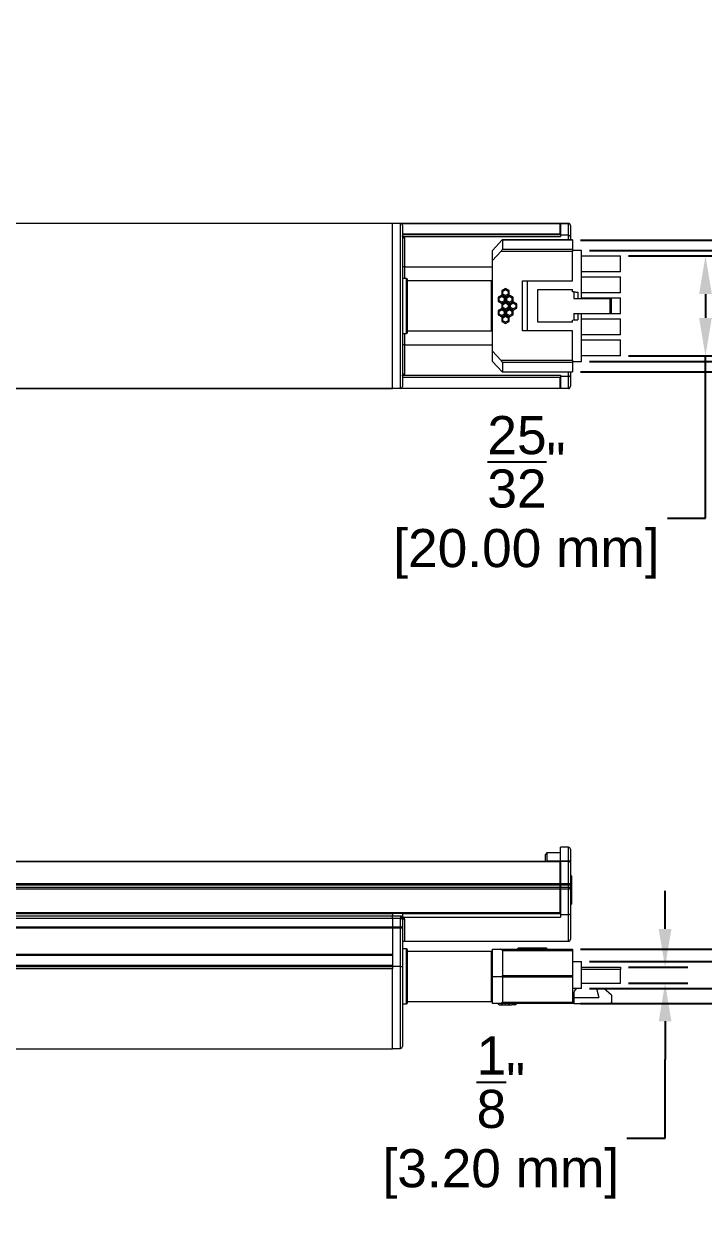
# Model space of a CAD drawing. Header units: inches. Extents: x 0.3 to 62.2, y -4.9 to 14.1.
# Drawn here: x 49.21 to 54.56, y 4.14 to 13.63 of the extents above; entities that cross this region are included whole.
import ezdxf

# ---------------------------------------------------------------- set-up
doc = ezdxf.new("R2010")
doc.units = ezdxf.units.IN
doc.header["$MEASUREMENT"] = 0
doc.layers.get('Defpoints').update_dxf_attribs({"color": 1})
doc.layers.add('Graze 2.0 Int', color=7, linetype='Continuous')
doc.styles.get("Standard").update_dxf_attribs({"font": 'Arial.ttf'})
doc.dimstyles.new('.1 DIM', dxfattribs={"dimscale": 0, "dimtxt": 0.3, "dimasz": 0.3, "dimexe": 0.18, "dimexo": 0.0625, "dimgap": 0.09, "dimtad": 0, "dimtih": 1, "dimtoh": 1, "dimdec": 5, "dimzin": 0, "dimdsep": 46, "dimlunit": 4, "dimtxsty": 'Standard', "dimcen": 0.09, "dimadec": 0, "dimazin": 0, "dimtfac": 1, "dimtdec": 5, "dimtofl": 0, "dimtmove": 0, "dimatfit": 3, "dimfxl": 1, "dimtolj": 1, "dimtzin": 0, "dimarcsym": 0})

# ---------------------------------------------------------------- blocks, each defined once
blk = doc.blocks.new('*D26')
at = {"layer": 'Defpoints', "color": 0, "lineweight": -2, "transparency": 16777216}
for p, q in [((55.1878, 6.6521), (55.1878, 6.9521)), ((53.5891, 6.3521), (55.3678, 6.3521)), ((53.5891, 5.9229), (55.3678, 5.9229)), ((55.1878, 5.6229), (55.1878, 5.3229)), ((55.4878, 5.3229), (55.1878, 5.3229))]:
    blk.add_line(p, q, dxfattribs=at)
at = {"layer": 'Defpoints', "color": 0, "transparency": 16777216}
for p in [(53.5266, 6.3521), (53.5266, 5.9229), (55.1878, 5.9229)]:
    blk.add_point(p, dxfattribs=at)
for points in [[(55.1378, 6.6521), (55.2378, 6.6521), (55.1878, 6.3521)], [(55.1378, 5.6229), (55.2378, 5.6229), (55.1878, 5.9229)]]:
    blk.add_solid(points, dxfattribs=at)
at = {"layer": 'Defpoints', "color": 0, "transparency": 16777216, "char_height": 0.3, "attachment_point": 5}
for s, insert in [('\\A1;{\\H1x;\\S7/16;}"', (56.5969, 5.7617)), ('\\A1;[10.90 mm]', (56.5969, 5.042))]:
    blk.add_mtext(s, dxfattribs=dict(at, insert=insert))
blk = doc.blocks.new('*D27')
at = {"layer": 'Defpoints', "color": 0, "lineweight": -2, "transparency": 16777216}
for p, q in [((55.0041, 7.7966), (54.7041, 7.7966)), ((54.7041, 7.7966), (54.7041, 6.8536)), ((54.7041, 6.5536), (54.7041, 6.8536)), ((53.66, 6.2536), (54.8841, 6.2536)), ((53.66, 6.041), (54.8841, 6.041)), ((54.7041, 5.741), (54.7041, 5.441))]:
    blk.add_line(p, q, dxfattribs=at)
at = {"layer": 'Defpoints', "color": 0, "transparency": 16777216}
for p in [(53.5975, 6.2536), (53.5975, 6.041), (54.7041, 6.041)]:
    blk.add_point(p, dxfattribs=at)
for points in [[(54.6541, 6.5536), (54.7541, 6.5536), (54.7041, 6.2536)], [(54.6541, 5.741), (54.7541, 5.741), (54.7041, 6.041)]]:
    blk.add_solid(points, dxfattribs=at)
at = {"layer": 'Defpoints', "color": 0, "transparency": 16777216, "char_height": 0.3, "attachment_point": 5}
for s, insert in [('\\A1;{\\H1x;\\S7/32;}"', (55.9966, 8.2353)), ('\\A1;[5.40 mm]', (55.9966, 7.5156))]:
    blk.add_mtext(s, dxfattribs=dict(at, insert=insert))
blk = doc.blocks.new('*D28')
at = {"layer": 'Defpoints', "color": 0, "lineweight": -2, "transparency": 16777216}
for p, q in [((54.2555, 6.5103), (54.2555, 6.8103)), ((53.9671, 6.2103), (54.4355, 6.2103)), ((53.9671, 6.0844), (54.4355, 6.0844)), ((54.2555, 5.7844), (54.2555, 5.4844)), ((54.2555, 4.8644), (54.2555, 5.4844)), ((53.9555, 4.8644), (54.2555, 4.8644))]:
    blk.add_line(p, q, dxfattribs=at)
at = {"layer": 'Defpoints', "color": 0, "transparency": 16777216}
for p in [(53.9046, 6.2103), (53.9046, 6.0844), (54.2555, 6.0844)]:
    blk.add_point(p, dxfattribs=at)
for points in [[(54.2055, 6.5103), (54.3055, 6.5103), (54.2555, 6.2103)], [(54.2055, 5.7844), (54.3055, 5.7844), (54.2555, 6.0844)]]:
    blk.add_solid(points, dxfattribs=at)
at = {"layer": 'Defpoints', "color": 0, "transparency": 16777216, "char_height": 0.3, "attachment_point": 5}
for s, insert in [('\\A1;{\\H1x;\\S1/8;}"', (52.963, 5.3052)), ('\\A1;[3.20 mm]', (52.963, 4.5834))]:
    blk.add_mtext(s, dxfattribs=dict(at, insert=insert))
blk = doc.blocks.new('*D31')
at = {"layer": 'Defpoints', "color": 0, "lineweight": -2, "transparency": 16777216}
for p, q in [((53.5891, 11.9284), (56.4041, 11.9284)), ((56.2241, 11.6284), (56.2241, 11.1916)), ((53.5891, 10.8916), (56.4041, 10.8916)), ((56.2241, 9.7413), (56.2241, 10.8916)), ((56.5241, 9.7413), (56.2241, 9.7413))]:
    blk.add_line(p, q, dxfattribs=at)
at = {"layer": 'Defpoints', "color": 0, "transparency": 16777216}
for p in [(53.5266, 11.9284), (53.5266, 10.8916), (56.2241, 10.8916)]:
    blk.add_point(p, dxfattribs=at)
for points in [[(56.1741, 11.6284), (56.2741, 11.6284), (56.2241, 11.9284)], [(56.1741, 11.1916), (56.2741, 11.1916), (56.2241, 10.8916)]]:
    blk.add_solid(points, dxfattribs=at)
at = {"layer": 'Defpoints', "color": 0, "transparency": 16777216, "char_height": 0.3, "attachment_point": 5}
for s, insert in [('\\A1;1{\\H1x;\\S1/32;}"', (57.6332, 10.1821)), ('\\A1;[26.33 mm]', (57.6332, 9.4603))]:
    blk.add_mtext(s, dxfattribs=dict(at, insert=insert))
blk = doc.blocks.new('*D32')
at = {"layer": 'Defpoints', "color": 0, "lineweight": -2, "transparency": 16777216}
for p, q in [((55.6043, 12.8273), (55.3043, 12.8273)), ((55.3043, 12.8273), (55.3043, 11.8471)), ((53.66, 11.8471), (55.4843, 11.8471)), ((55.3043, 11.5471), (55.3043, 11.273)), ((53.66, 10.973), (55.4843, 10.973))]:
    blk.add_line(p, q, dxfattribs=at)
at = {"layer": 'Defpoints', "color": 0, "transparency": 16777216}
for p in [(53.5975, 11.8471), (53.5975, 10.973), (55.3043, 10.973)]:
    blk.add_point(p, dxfattribs=at)
for points in [[(55.2543, 11.5471), (55.3543, 11.5471), (55.3043, 11.8471)], [(55.2543, 11.273), (55.3543, 11.273), (55.3043, 10.973)]]:
    blk.add_solid(points, dxfattribs=at)
at = {"layer": 'Defpoints', "color": 0, "transparency": 16777216, "char_height": 0.3, "attachment_point": 5}
for s, insert in [('\\A1;{\\H1x;\\S7/8;}"', (56.7134, 13.266)), ('\\A1;[22.20 mm]', (56.7134, 12.5463))]:
    blk.add_mtext(s, dxfattribs=dict(at, insert=insert))
blk = doc.blocks.new('*D33')
at = {"layer": 'Defpoints', "color": 0, "lineweight": -2, "transparency": 16777216}
for p, q in [((53.9671, 11.8037), (54.7534, 11.8037)), ((54.5734, 11.5037), (54.5734, 11.3163)), ((53.9671, 11.0163), (54.7534, 11.0163)), ((54.5734, 9.7413), (54.5734, 11.0163)), ((54.2734, 9.7413), (54.5734, 9.7413))]:
    blk.add_line(p, q, dxfattribs=at)
at = {"layer": 'Defpoints', "color": 0, "transparency": 16777216}
for p in [(53.9046, 11.8037), (53.9046, 11.0163), (54.5734, 11.0163)]:
    blk.add_point(p, dxfattribs=at)
for points in [[(54.5234, 11.5037), (54.6234, 11.5037), (54.5734, 11.8037)], [(54.5234, 11.3163), (54.6234, 11.3163), (54.5734, 11.0163)]]:
    blk.add_solid(points, dxfattribs=at)
at = {"layer": 'Defpoints', "color": 0, "transparency": 16777216, "char_height": 0.3, "attachment_point": 5}
for s, insert in [('\\A1;{\\H1x;\\S25/32;}"', (53.1643, 10.1841)), ('\\A1;[20.00 mm]', (53.1643, 9.4603))]:
    blk.add_mtext(s, dxfattribs=dict(at, insert=insert))

msp = doc.modelspace()

# ---------------------------------------------------------------- linework, layer by layer
at = {"layer": 'Graze 2.0 Int', "color": 8, "linetype": 'Continuous', "lineweight": 15}
for p, q in [((52.109316, 12.059346), (49.047234, 12.059346)), ((53.430217, 12.056584), (52.180666, 12.056584)), ((52.203806, 11.717135), (52.203806, 11.626581)), ((52.203806, 11.717135), (52.89672, 11.717135)), ((52.219555, 11.193499), (52.219555, 11.626581)), ((52.888846, 11.213197), (52.888846, 11.606898)), ((53.569948, 11.518316), (53.569948, 11.469103)), ((53.569948, 11.350993), (53.569948, 11.30178)), ((52.203806, 11.193499), (52.203806, 11.102945)), ((52.203806, 11.102961), (52.89672, 11.102961)), ((49.047234, 10.760733), (52.109316, 10.760733)), ((52.180666, 10.763495), (53.430217, 10.763495)), ((53.495179, 7.046564), (53.495179, 7.153275)), ((53.430217, 7.034351), (53.432185, 7.034351)), ((53.430217, 6.962326), (53.432185, 6.962326)), ((52.219555, 5.920959), (52.219555, 6.354042)), ((52.888846, 5.940655), (52.888846, 6.334356)), ((52.109316, 6.224117), (48.534418, 6.224117)), ((52.109316, 6.195942), (48.534418, 6.195942)), ((52.172309, 5.570556), (52.172309, 6.216243))]:
    msp.add_line(p, q, dxfattribs=at)
at = {"layer": 'Graze 2.0 Int', "color": 7, "linetype": 'Continuous', "lineweight": 15}
for p, q in [((52.109316, 12.059356), (49.047236, 12.059356)), ((49.047298, 12.059663), (53.430217, 12.059663)), ((52.109316, 12.059356), (52.109316, 12.059346)), ((52.109316, 10.760733), (52.109316, 12.059346)), ((52.172309, 12.058985), (52.109316, 12.058985)), ((52.172309, 10.761095), (52.172309, 12.058985)), ((53.430217, 12.056584), (53.430217, 12.059663)), ((53.430217, 11.973047), (53.430217, 12.056584)), ((53.432185, 12.059663), (53.495179, 12.059663)), ((53.432185, 12.056584), (53.432185, 12.059663)), ((53.495179, 12.056584), (53.432185, 12.056584)), ((53.432185, 12.056584), (53.432185, 11.970437)), ((53.495179, 12.059663), (53.495179, 12.056584)), ((53.495179, 11.965425), (53.495179, 12.056584)), ((52.188058, 12.043236), (52.188058, 10.776843)), ((53.430217, 11.973047), (52.188058, 11.973047)), ((52.188058, 11.970437), (53.432185, 11.970437)), ((53.430217, 11.993699), (53.432185, 11.993717)), ((53.430217, 11.974683), (53.432185, 11.97469)), ((53.430217, 11.970437), (53.430217, 11.973047)), ((53.432185, 11.970437), (53.432185, 11.965425)), ((53.432185, 11.965425), (53.432185, 11.954875)), ((53.495179, 11.965425), (53.432185, 11.965425)), ((53.510928, 12.042068), (53.510928, 12.043915)), ((53.510928, 12.042068), (53.510928, 11.951255)), ((52.190167, 11.955147), (52.189017, 11.956121)), ((52.198297, 11.954875), (52.198313, 11.954864)), ((52.198395, 11.954875), (53.432185, 11.954875)), ((52.203806, 11.946011), (52.203806, 11.937244)), ((52.89672, 11.845858), (52.974255, 11.928449)), ((53.526641, 11.928449), (52.974255, 11.928449)), ((52.97546, 11.927244), (52.97546, 11.855728)), ((53.526641, 11.927244), (52.97546, 11.927244)), ((53.510893, 11.951249), (53.510893, 11.928449)), ((53.526641, 11.928449), (53.526641, 11.927244)), ((53.526641, 11.927244), (53.526641, 11.855728)), ((52.89672, 11.767118), (52.89672, 11.845858)), ((52.962556, 11.837248), (52.89672, 11.767118)), ((53.526641, 11.837248), (52.962556, 11.837248)), ((52.97546, 11.855728), (53.526641, 11.855728)), ((53.526641, 11.855728), (53.526641, 11.837248)), ((53.597507, 11.847056), (53.526641, 11.847056)), ((53.526641, 11.606898), (53.526641, 11.837248)), ((53.597507, 11.469103), (53.597507, 11.847056)), ((53.597507, 11.803749), (53.904594, 11.803749)), ((53.904594, 11.677764), (53.904594, 11.803749)), ((52.203806, 11.717135), (52.188058, 11.717135)), ((52.89672, 11.052978), (52.89672, 11.767118)), ((53.904594, 11.677764), (53.597507, 11.677764)), ((52.219555, 11.626581), (52.188058, 11.626581)), ((52.888846, 11.606898), (52.227428, 11.606898)), ((53.13294, 11.606898), (53.526641, 11.606898)), ((53.13294, 11.213197), (53.13294, 11.606898)), ((53.17231, 11.213197), (53.17231, 11.606898)), ((53.597507, 11.638394), (53.904594, 11.638394)), ((53.904594, 11.51241), (53.904594, 11.638394)), ((52.969513, 11.495532), (52.940829, 11.478971)), ((52.949077, 11.474209), (52.969513, 11.486008)), ((52.969513, 11.486008), (52.969513, 11.495532)), ((52.998198, 11.478971), (52.969513, 11.495532)), ((52.969513, 11.486008), (52.98995, 11.474209)), ((52.999783, 11.547859), (52.971129, 11.531316)), ((52.979312, 11.526591), (52.971129, 11.531316)), ((52.971129, 11.531316), (52.971129, 11.498229)), ((52.979312, 11.502953), (52.971129, 11.498229)), ((52.971129, 11.498229), (52.999783, 11.481685)), ((52.979312, 11.526591), (52.999783, 11.538411)), ((52.979312, 11.502953), (52.979312, 11.526591)), ((52.999783, 11.491134), (52.979312, 11.502953)), ((52.999783, 11.538411), (52.999783, 11.547859)), ((53.028438, 11.531316), (52.999783, 11.547859)), ((52.999783, 11.538411), (53.020255, 11.526591)), ((53.020255, 11.502953), (52.999783, 11.491134)), ((52.999783, 11.481685), (53.028438, 11.498229)), ((52.999783, 11.481685), (52.999783, 11.491134)), ((53.030143, 11.495532), (53.001459, 11.478971)), ((53.009706, 11.474209), (53.030143, 11.486008)), ((53.020255, 11.526591), (53.028438, 11.531316)), ((53.020255, 11.526591), (53.020255, 11.502953)), ((53.020255, 11.502953), (53.028438, 11.498229)), ((53.028438, 11.498229), (53.028438, 11.531316)), ((53.030143, 11.486008), (53.030143, 11.495532)), ((53.058828, 11.478971), (53.030143, 11.495532)), ((53.030143, 11.486008), (53.05058, 11.474209)), ((53.254987, 11.282095), (53.254987, 11.538001)), ((53.254987, 11.538001), (53.526641, 11.538001)), ((53.526641, 11.521022), (53.526641, 11.538001)), ((53.538452, 11.520284), (53.526641, 11.521022)), ((53.538452, 11.520284), (53.538452, 11.469103)), ((53.904594, 11.51241), (53.597507, 11.51241)), ((52.949077, 11.474209), (52.940829, 11.478971)), ((52.940829, 11.478971), (52.940829, 11.445849)), ((52.949077, 11.450611), (52.940829, 11.445849)), ((52.940829, 11.445849), (52.969513, 11.429288)), ((52.969513, 11.390808), (52.940829, 11.374247)), ((52.949077, 11.450611), (52.949077, 11.474209)), ((52.969513, 11.438812), (52.949077, 11.450611)), ((52.98995, 11.450611), (52.969513, 11.438812)), ((52.969513, 11.429288), (52.998198, 11.445849)), ((52.969513, 11.429288), (52.969513, 11.438812)), ((52.969513, 11.381284), (52.969513, 11.390808)), ((52.998198, 11.374247), (52.969513, 11.390808)), ((52.999844, 11.442908), (52.971387, 11.426478)), ((52.979148, 11.421997), (52.971387, 11.426478)), ((52.971387, 11.426478), (52.971387, 11.393618)), ((52.979148, 11.398099), (52.971387, 11.393618)), ((52.971387, 11.393618), (52.999844, 11.377188)), ((52.979148, 11.421997), (52.999844, 11.433946)), ((52.979148, 11.398099), (52.979148, 11.421997)), ((52.999844, 11.38615), (52.979148, 11.398099)), ((52.98995, 11.474209), (52.998198, 11.478971)), ((52.98995, 11.474209), (52.98995, 11.450611)), ((52.98995, 11.450611), (52.998198, 11.445849)), ((52.998198, 11.445849), (52.998198, 11.478971)), ((52.999844, 11.433946), (52.999844, 11.442908)), ((53.028302, 11.426478), (52.999844, 11.442908)), ((52.999844, 11.433946), (53.02054, 11.421997)), ((53.02054, 11.398099), (52.999844, 11.38615)), ((52.999844, 11.377188), (53.028302, 11.393618)), ((53.009706, 11.474209), (53.001459, 11.478971)), ((53.001459, 11.478971), (53.001459, 11.445849)), ((53.009706, 11.450611), (53.001459, 11.445849)), ((53.001459, 11.445849), (53.030143, 11.429288)), ((53.030143, 11.390808), (53.001459, 11.374247)), ((53.009706, 11.450611), (53.009706, 11.474209)), ((53.030143, 11.438812), (53.009706, 11.450611)), ((53.02054, 11.421997), (53.028302, 11.426478)), ((53.02054, 11.421997), (53.02054, 11.398099)), ((53.02054, 11.398099), (53.028302, 11.393618)), ((53.028302, 11.393618), (53.028302, 11.426478)), ((53.05058, 11.450611), (53.030143, 11.438812)), ((53.030143, 11.429288), (53.058828, 11.445849)), ((53.030143, 11.429288), (53.030143, 11.438812)), ((53.030143, 11.381284), (53.030143, 11.390808)), ((53.058828, 11.374247), (53.030143, 11.390808)), ((53.060474, 11.442908), (53.032017, 11.426478)), ((53.039778, 11.421997), (53.032017, 11.426478)), ((53.032017, 11.426478), (53.032017, 11.393618)), ((53.039778, 11.398099), (53.032017, 11.393618)), ((53.032017, 11.393618), (53.060474, 11.377188)), ((53.039778, 11.421997), (53.060474, 11.433946)), ((53.039778, 11.398099), (53.039778, 11.421997)), ((53.060474, 11.38615), (53.039778, 11.398099)), ((53.05058, 11.474209), (53.058828, 11.478971)), ((53.05058, 11.474209), (53.05058, 11.450611)), ((53.05058, 11.450611), (53.058828, 11.445849)), ((53.058828, 11.445849), (53.058828, 11.478971)), ((53.060474, 11.433946), (53.060474, 11.442908)), ((53.088932, 11.426478), (53.060474, 11.442908)), ((53.060474, 11.433946), (53.08117, 11.421997)), ((53.08117, 11.398099), (53.060474, 11.38615)), ((53.060474, 11.377188), (53.088932, 11.393618)), ((53.08117, 11.421997), (53.088932, 11.426478)), ((53.08117, 11.421997), (53.08117, 11.398099)), ((53.08117, 11.398099), (53.088932, 11.393618)), ((53.088932, 11.393618), (53.088932, 11.426478)), ((53.538452, 11.469103), (53.821917, 11.469103)), ((53.597507, 11.47304), (53.904594, 11.47304)), ((53.821917, 11.469103), (53.821917, 11.350993)), ((53.821917, 11.469103), (53.833728, 11.469103)), ((53.833728, 11.350993), (53.833728, 11.469103)), ((53.904594, 11.347056), (53.904594, 11.47304)), ((52.949077, 11.369485), (52.940829, 11.374247)), ((52.940829, 11.374247), (52.940829, 11.341125)), ((52.949077, 11.345886), (52.940829, 11.341125)), ((52.940829, 11.341125), (52.969513, 11.324564)), ((52.949077, 11.369485), (52.969513, 11.381284)), ((52.949077, 11.345886), (52.949077, 11.369485)), ((52.969513, 11.334087), (52.949077, 11.345886)), ((52.969513, 11.381284), (52.98995, 11.369485)), ((52.98995, 11.345886), (52.969513, 11.334087)), ((52.969513, 11.324564), (52.998198, 11.341125)), ((52.969513, 11.324564), (52.969513, 11.334087)), ((52.999783, 11.338411), (52.971129, 11.321867)), ((52.979312, 11.317143), (52.971129, 11.321867)), ((52.971129, 11.321867), (52.971129, 11.28878)), ((52.979312, 11.293504), (52.971129, 11.28878)), ((52.979312, 11.317143), (52.999783, 11.328962)), ((52.979312, 11.293504), (52.979312, 11.317143)), ((52.999783, 11.281685), (52.979312, 11.293504)), ((52.98995, 11.369485), (52.998198, 11.374247)), ((52.98995, 11.369485), (52.98995, 11.345886)), ((52.98995, 11.345886), (52.998198, 11.341125)), ((52.998198, 11.341125), (52.998198, 11.374247)), ((52.999783, 11.328962), (52.999783, 11.338411)), ((53.028438, 11.321867), (52.999783, 11.338411)), ((52.999783, 11.328962), (53.020255, 11.317143)), ((53.020255, 11.293504), (52.999783, 11.281685)), ((52.999844, 11.377188), (52.999844, 11.38615)), ((53.009706, 11.369485), (53.001459, 11.374247)), ((53.001459, 11.374247), (53.001459, 11.341125)), ((53.009706, 11.345886), (53.001459, 11.341125)), ((53.001459, 11.341125), (53.030143, 11.324564)), ((53.009706, 11.369485), (53.030143, 11.381284)), ((53.009706, 11.345886), (53.009706, 11.369485)), ((53.030143, 11.334087), (53.009706, 11.345886)), ((53.020255, 11.317143), (53.028438, 11.321867)), ((53.020255, 11.317143), (53.020255, 11.293504)), ((53.020255, 11.293504), (53.028438, 11.28878)), ((53.028438, 11.28878), (53.028438, 11.321867)), ((53.030143, 11.381284), (53.05058, 11.369485)), ((53.05058, 11.345886), (53.030143, 11.334087)), ((53.030143, 11.324564), (53.058828, 11.341125)), ((53.030143, 11.324564), (53.030143, 11.334087)), ((53.05058, 11.369485), (53.058828, 11.374247)), ((53.05058, 11.369485), (53.05058, 11.345886)), ((53.05058, 11.345886), (53.058828, 11.341125)), ((53.058828, 11.341125), (53.058828, 11.374247)), ((53.060474, 11.377188), (53.060474, 11.38615)), ((53.526641, 11.299073), (53.538452, 11.299812)), ((53.526641, 11.282095), (53.526641, 11.299073)), ((53.538452, 11.350993), (53.821917, 11.350993)), ((53.538452, 11.350993), (53.538452, 11.299812)), ((53.597507, 10.97304), (53.597507, 11.350993)), ((53.904594, 11.347056), (53.597507, 11.347056)), ((53.597507, 11.307686), (53.904594, 11.307686)), ((53.821917, 11.350993), (53.833728, 11.350993)), ((53.904594, 11.181701), (53.904594, 11.307686)), ((52.227428, 11.213197), (52.888846, 11.213197)), ((52.971129, 11.28878), (52.999783, 11.272236)), ((52.999783, 11.272236), (53.028438, 11.28878)), ((52.999783, 11.272236), (52.999783, 11.281685)), ((53.526641, 11.213197), (53.13294, 11.213197)), ((53.526641, 11.282095), (53.254987, 11.282095)), ((53.526641, 10.982848), (53.526641, 11.213197)), ((52.188058, 11.193499), (52.219555, 11.193499)), ((53.904594, 11.181701), (53.597507, 11.181701)), ((53.597507, 11.142331), (53.904594, 11.142331)), ((53.904594, 11.016347), (53.904594, 11.142331)), ((52.203806, 11.102945), (52.188058, 11.102945)), ((52.89672, 11.052978), (52.962556, 10.982848)), ((52.89672, 10.974237), (52.89672, 11.052978)), ((53.904594, 11.016347), (53.597507, 11.016347)), ((52.974255, 10.891646), (52.89672, 10.974237)), ((52.962556, 10.982848), (53.526641, 10.982848)), ((53.526641, 10.964368), (52.97546, 10.964368)), ((52.97546, 10.964368), (52.97546, 10.892852)), ((53.526641, 10.982848), (53.526641, 10.964368)), ((53.526641, 10.97304), (53.597507, 10.97304)), ((53.526641, 10.964368), (53.526641, 10.892852)), ((52.188058, 10.849642), (53.432185, 10.849642)), ((53.430217, 10.847033), (52.188058, 10.847033)), ((52.198313, 10.865216), (52.198297, 10.865204)), ((52.198395, 10.865204), (53.432185, 10.865204)), ((52.974255, 10.891646), (53.526641, 10.891646)), ((52.97546, 10.892852), (53.526641, 10.892852)), ((53.430217, 10.847033), (53.430217, 10.849642)), ((53.430217, 10.763495), (53.430217, 10.847033)), ((53.430217, 10.845397), (53.432185, 10.84539)), ((53.430217, 10.82638), (53.432185, 10.826363)), ((53.432185, 10.865204), (53.432185, 10.854655)), ((53.495179, 10.854655), (53.432185, 10.854655)), ((53.432185, 10.854655), (53.432185, 10.849642)), ((53.432185, 10.849642), (53.432185, 10.763495)), ((53.495179, 10.763495), (53.495179, 10.854655)), ((53.510893, 10.891646), (53.510893, 10.868847)), ((53.510928, 10.868824), (53.510928, 10.778012)), ((53.526641, 10.892852), (53.526641, 10.891646)), ((49.047236, 10.760724), (52.109316, 10.760724)), ((53.430217, 10.760416), (49.047298, 10.760416)), ((52.172309, 10.761095), (52.109316, 10.761095)), ((52.109316, 10.760733), (52.109316, 10.760724)), ((53.430217, 10.760416), (53.430217, 10.763495)), ((53.432185, 10.763495), (53.495179, 10.763495)), ((53.432185, 10.760416), (53.432185, 10.763495)), ((53.495179, 10.760416), (53.432185, 10.760416)), ((53.495179, 10.763495), (53.495179, 10.760416)), ((53.510928, 10.776165), (53.510928, 10.778012)), ((53.495179, 7.153275), (53.432185, 7.153275)), ((53.432185, 7.046564), (53.432185, 7.153275)), ((53.510928, 7.137527), (53.510928, 7.03197)), ((53.430217, 7.041502), (5.566741, 7.041502)), ((53.430217, 7.038469), (5.566741, 7.038469)), ((53.325883, 7.107999), (53.314072, 7.096187)), ((53.314072, 7.041502), (53.314072, 7.096187)), ((53.325883, 7.045641), (53.321553, 7.041502)), ((53.432185, 7.107999), (53.325883, 7.107999)), ((53.325883, 7.107999), (53.325883, 7.045641)), ((53.325883, 7.045641), (53.325883, 7.041502)), ((53.325883, 7.045641), (53.432185, 7.045641)), ((53.430217, 7.038469), (53.430217, 7.041502)), ((53.430217, 6.868111), (53.430217, 7.038469)), ((53.432185, 7.046564), (53.495179, 7.046564)), ((53.432185, 7.041743), (53.432185, 7.046564)), ((53.495179, 7.041743), (53.432185, 7.041743)), ((53.432185, 7.041743), (53.432185, 6.868111)), ((53.495179, 7.041743), (53.495179, 7.046564)), ((53.495179, 6.868111), (53.495179, 7.041743)), ((53.510928, 7.03197), (53.510928, 6.863128)), ((53.430217, 6.950514), (53.432185, 6.950514)), ((53.518802, 6.929212), (53.510928, 6.929212)), ((53.518802, 6.929212), (53.518802, 6.860895)), ((5.566741, 6.868111), (53.430217, 6.868111)), ((53.430217, 6.855653), (5.566741, 6.855653)), ((5.566741, 6.838355), (53.430217, 6.838355)), ((53.430217, 6.855653), (53.430217, 6.868111)), ((53.430217, 6.838355), (53.430217, 6.855653)), ((53.430217, 6.855022), (53.432185, 6.855039)), ((53.430217, 6.823091), (53.430217, 6.838355)), ((53.430217, 6.836005), (53.432185, 6.836012)), ((53.432185, 6.868111), (53.495179, 6.868111)), ((53.432185, 6.855653), (53.432185, 6.868111)), ((53.495179, 6.855653), (53.432185, 6.855653)), ((53.432185, 6.855653), (53.432185, 6.838355)), ((53.432185, 6.838355), (53.495179, 6.838355)), ((53.432185, 6.823091), (53.432185, 6.838355)), ((53.495179, 6.868111), (53.495179, 6.855653)), ((53.510928, 6.855653), (53.495179, 6.855653)), ((53.495179, 6.838355), (53.495179, 6.855653)), ((53.495179, 6.838355), (53.510928, 6.838355)), ((53.495179, 6.838355), (53.495179, 6.823091)), ((53.510928, 6.855653), (53.510928, 6.863128)), ((53.518802, 6.860895), (53.510928, 6.860895)), ((53.510928, 6.855653), (53.510928, 6.838355)), ((53.518802, 6.845789), (53.510928, 6.845789)), ((53.510928, 6.829197), (53.510928, 6.838355)), ((53.518802, 6.833757), (53.510928, 6.833757)), ((53.518802, 6.860895), (53.518802, 6.845789)), ((53.518802, 6.845789), (53.518802, 6.833757)), ((53.518802, 6.833757), (53.518802, 6.799847)), ((53.430217, 6.823091), (5.566741, 6.823091)), ((53.430217, 6.637394), (53.430217, 6.823091)), ((53.430217, 6.809111), (53.432185, 6.809104)), ((53.430217, 6.790094), (53.432185, 6.790077)), ((53.432185, 6.75171), (53.430217, 6.75171)), ((53.495179, 6.823091), (53.432185, 6.823091)), ((53.432185, 6.823091), (53.432185, 6.631966)), ((53.495179, 6.621595), (53.495179, 6.823091)), ((53.510928, 6.829197), (53.510928, 6.628467)), ((53.518802, 6.799847), (53.510928, 6.799847)), ((53.518802, 6.799847), (53.518802, 6.708698)), ((53.432185, 6.708402), (53.430217, 6.708402)), ((53.432185, 6.661151), (53.430217, 6.661151)), ((53.518802, 6.708698), (53.510928, 6.708698)), ((53.510928, 6.706006), (53.518802, 6.706006)), ((53.518802, 6.705926), (53.510928, 6.705926)), ((53.510928, 6.705905), (53.518802, 6.705905)), ((53.518802, 6.708698), (53.518802, 6.706006)), ((53.518802, 6.706006), (53.518802, 6.705926)), ((53.518802, 6.705926), (53.518802, 6.705905)), ((53.430217, 6.637394), (5.566741, 6.637394)), ((6.887643, 6.631966), (52.109316, 6.631966)), ((6.887643, 6.613516), (52.109316, 6.613516)), ((52.109316, 6.593604), (6.887643, 6.593604)), ((52.109316, 6.631966), (52.109316, 6.637394)), ((52.188058, 6.631966), (52.109316, 6.631966)), ((52.109316, 6.631966), (52.109316, 6.613516)), ((52.109316, 6.613516), (52.172309, 6.613516)), ((52.109316, 6.593604), (52.109316, 6.613516)), ((52.172309, 6.593604), (52.109316, 6.593604)), ((52.109316, 6.593604), (52.109316, 6.526882)), ((52.109316, 6.593604), (52.109316, 6.526882)), ((52.172309, 6.613516), (52.172309, 6.593604)), ((52.172309, 6.526882), (52.172309, 6.593604)), ((52.188058, 6.631966), (53.432185, 6.631966)), ((52.188058, 6.578765), (52.188058, 6.515486)), ((52.198297, 6.60179), (52.198313, 6.60177)), ((52.198395, 6.60179), (53.432185, 6.60179)), ((52.203806, 6.587278), (52.203806, 6.574201)), ((53.432185, 6.631966), (53.432185, 6.621595)), ((53.495179, 6.621595), (53.432185, 6.621595)), ((53.432185, 6.621595), (53.432185, 6.60179)), ((6.887643, 6.526882), (52.109316, 6.526882)), ((52.109316, 6.517449), (6.887643, 6.517449)), ((52.109316, 6.526882), (52.172309, 6.526882)), ((52.109316, 6.517449), (52.109316, 6.526882)), ((52.172309, 6.517449), (52.109316, 6.517449)), ((52.109316, 6.517449), (52.109316, 6.216243)), ((52.109316, 6.517449), (52.109316, 6.310733)), ((52.172309, 6.526882), (52.172309, 6.517449)), ((52.172309, 6.216243), (52.172309, 6.517449)), ((52.188058, 6.515486), (52.188058, 6.216322)), ((52.203806, 6.413098), (53.495179, 6.413098)), ((53.100264, 6.360256), (53.092081, 6.352073)), ((53.120735, 6.360256), (53.100264, 6.360256)), ((53.120735, 6.352073), (53.120735, 6.360256)), ((53.141206, 6.360256), (53.120735, 6.360256)), ((53.130658, 6.36032), (53.130593, 6.360256)), ((53.151095, 6.36032), (53.130658, 6.36032)), ((53.141206, 6.360256), (53.149389, 6.352073)), ((53.151095, 6.352073), (53.151095, 6.36032)), ((53.171532, 6.36032), (53.151095, 6.36032)), ((53.160893, 6.360256), (53.152711, 6.352073)), ((53.181365, 6.360256), (53.160893, 6.360256)), ((53.171532, 6.36032), (53.171596, 6.360256)), ((53.181365, 6.352073), (53.181365, 6.360256)), ((53.201836, 6.360256), (53.181365, 6.360256)), ((53.191288, 6.36032), (53.191223, 6.360256)), ((53.211725, 6.36032), (53.191288, 6.36032)), ((53.201836, 6.360256), (53.210019, 6.352073)), ((53.211725, 6.352073), (53.211725, 6.36032)), ((53.232162, 6.36032), (53.211725, 6.36032)), ((53.221523, 6.360256), (53.213341, 6.352073)), ((53.241995, 6.360256), (53.221523, 6.360256)), ((53.232162, 6.36032), (53.232226, 6.360256)), ((53.241995, 6.352073), (53.241995, 6.360256)), ((53.262466, 6.360256), (53.241995, 6.360256)), ((53.251918, 6.36032), (53.251853, 6.360256)), ((53.272355, 6.36032), (53.251918, 6.36032)), ((53.262466, 6.360256), (53.270649, 6.352073)), ((53.272355, 6.352073), (53.272355, 6.36032)), ((53.292792, 6.36032), (53.272355, 6.36032)), ((53.292792, 6.36032), (53.301039, 6.352073)), ((53.302686, 6.359835), (53.293277, 6.359835)), ((53.302686, 6.352073), (53.302686, 6.359835)), ((53.323382, 6.359835), (53.302686, 6.359835)), ((53.323382, 6.359835), (53.331144, 6.352073)), ((52.109316, 6.310733), (6.887643, 6.310733)), ((52.109316, 6.302859), (6.887643, 6.302859)), ((52.219555, 6.354042), (52.188058, 6.354042)), ((52.888846, 6.334356), (52.227429, 6.334356)), ((52.89672, 6.137506), (52.89672, 6.352073)), ((52.89672, 6.352073), (52.962557, 6.352073)), ((52.962557, 6.352073), (53.526642, 6.352073)), ((52.97546, 6.339169), (52.97546, 6.144287)), ((53.526642, 6.339169), (52.97546, 6.339169)), ((53.526642, 6.352073), (53.526642, 6.339169)), ((53.526642, 6.339169), (53.526642, 6.144287)), ((48.534418, 6.216243), (52.109316, 6.216243)), ((52.109316, 6.216243), (52.109316, 6.195942)), ((52.172309, 6.216243), (52.109316, 6.216243)), ((52.109316, 6.201437), (52.109316, 6.195942)), ((52.109316, 5.566619), (52.109316, 6.195942)), ((52.188058, 6.216322), (52.188058, 5.586305)), ((53.526642, 6.253647), (53.597508, 6.253647)), ((53.597508, 6.041049), (53.597508, 6.253647)), ((53.597508, 6.21034), (53.904594, 6.21034)), ((53.904594, 6.190655), (53.597508, 6.190655)), ((53.904594, 6.21034), (53.904594, 6.190655)), ((53.904594, 6.084356), (53.904594, 6.190655)), ((52.89672, 6.137506), (52.974255, 6.137506)), ((52.89672, 5.922939), (52.89672, 6.137506)), ((52.97546, 6.144287), (53.526642, 6.144287)), ((53.526642, 6.130724), (52.97546, 6.130724)), ((52.97546, 6.130724), (52.97546, 5.935842)), ((53.526642, 6.144287), (53.526642, 6.130724)), ((53.526642, 6.130724), (53.526642, 5.935842)), ((53.597508, 6.084356), (53.904594, 6.084356)), ((53.597508, 6.041049), (53.526642, 6.041049)), ((53.538453, 6.009553), (53.538453, 5.922939)), ((53.715618, 6.041049), (53.735303, 5.970183)), ((53.715618, 6.041049), (53.774673, 6.041049)), ((53.833728, 5.989868), (53.774673, 6.041049)), ((53.833728, 5.989868), (53.833728, 5.930813)), ((52.188058, 5.920959), (52.219555, 5.920959)), ((52.227429, 5.940655), (52.888846, 5.940655)), ((52.962557, 5.922939), (52.89672, 5.922939)), ((52.949077, 5.914691), (52.94083, 5.922939)), ((52.949077, 5.914691), (52.969514, 5.914691)), ((53.526642, 5.922939), (52.962557, 5.922939)), ((52.969514, 5.914691), (52.969514, 5.922939)), ((52.969514, 5.914691), (52.989951, 5.914691)), ((52.979313, 5.914756), (52.97113, 5.922939)), ((52.97546, 5.935842), (53.526642, 5.935842)), ((52.979313, 5.914756), (52.999784, 5.914756)), ((52.989951, 5.914691), (52.990016, 5.914756)), ((52.999784, 5.914756), (52.999784, 5.922939)), ((52.999784, 5.914756), (53.020255, 5.914756)), ((53.009707, 5.914691), (53.009642, 5.914756)), ((53.009707, 5.914691), (53.030144, 5.914691)), ((53.020255, 5.914756), (53.028438, 5.922939)), ((53.030144, 5.914691), (53.030144, 5.922939)), ((53.030144, 5.914691), (53.050581, 5.914691)), ((53.050581, 5.914691), (53.058828, 5.922939)), ((53.051066, 5.915177), (53.060475, 5.915177)), ((53.060475, 5.915177), (53.060475, 5.922939)), ((53.060475, 5.915177), (53.081171, 5.915177)), ((53.081171, 5.915177), (53.088933, 5.922939)), ((53.526642, 5.935842), (53.526642, 5.922939)), ((53.538453, 5.922939), (53.526642, 5.922939)), ((53.538453, 5.970183), (53.735303, 5.970183)), ((53.538453, 5.922939), (53.821917, 5.922939)), ((53.821917, 5.922939), (53.833728, 5.930813)), ((48.534418, 5.566619), (52.109316, 5.566619)), ((52.109316, 5.570556), (52.172309, 5.570556))]:
    msp.add_line(p, q, dxfattribs=at)
at = {"layer": 'Graze 2.0 Int', "color": 7, "linetype": 'Continuous', "lineweight": 15, "flags": 128}
for points in [[(53.538452, 11.520284), (53.539057, 11.520246), (53.540849, 11.520134), (53.54376, 11.519952), (53.547677, 11.519708), (53.55245, 11.519409), (53.557895, 11.519069), (53.563803, 11.5187), (53.569948, 11.518316)], [(53.538452, 11.299812), (53.53893, 11.299842), (53.540351, 11.29993), (53.542672, 11.300075), (53.545821, 11.300272), (53.549703, 11.300515), (53.5542, 11.300796), (53.559176, 11.301107), (53.564479, 11.301438), (53.569948, 11.30178)], [(53.495179, 7.041743), (53.498251, 7.041555), (53.501206, 7.040999), (53.503928, 7.040096), (53.506315, 7.03888), (53.508273, 7.037399), (53.509729, 7.03571), (53.510625, 7.033876), (53.510928, 7.03197)], [(53.495179, 6.868111), (53.498251, 6.868015), (53.501206, 6.867732), (53.503928, 6.867271), (53.506315, 6.866651), (53.508273, 6.865896), (53.509729, 6.865035), (53.510625, 6.8641), (53.510928, 6.863128)], [(53.510928, 6.829197), (53.510625, 6.828006), (53.509729, 6.82686), (53.508273, 6.825805), (53.506315, 6.82488), (53.503928, 6.82412), (53.501206, 6.823556), (53.498251, 6.823209), (53.495179, 6.823091)], [(52.203806, 6.587278), (52.200734, 6.587114), (52.19778, 6.58663), (52.195057, 6.585843), (52.19267, 6.584785), (52.190712, 6.583495), (52.189257, 6.582023), (52.18836, 6.580426), (52.188058, 6.578765)], [(53.510928, 6.628467), (53.510625, 6.627127), (53.509729, 6.625837), (53.508273, 6.624649), (53.506315, 6.623608), (53.503928, 6.622753), (53.501206, 6.622118), (53.498251, 6.621727), (53.495179, 6.621595)]]:
    msp.add_lwpolyline(points, dxfattribs=at)
at = {"layer": 'Graze 2.0 Int', "color": 7, "linetype": 'Continuous', "lineweight": 15}
for centre, radius, start, end in [((52.172309, 12.043236), 0.015749, 0.0012248, 89.9986084), ((53.495179, 12.043915), 0.015748, 0, 90), ((53.495771, 12.041426), 0.01517, 2.4251809, 92.2355652), ((52.202656, 11.960628), 0.014662, 185.3505336, 274.4995717), ((53.495929, 11.950422), 0.015022, 3.1805898, 92.8613788), ((52.219555, 11.618707), 0.007874, 0, 90), ((52.888846, 11.614772), 0.007874, 270, 0), ((52.219555, 11.201373), 0.007874, 270, 0), ((52.888846, 11.205323), 0.007874, 0, 90), ((52.202656, 10.859451), 0.014662, 85.5004283, 174.6494664), ((53.495929, 10.869658), 0.015022, 267.1386212, 356.8194102), ((52.172309, 10.776843), 0.015749, 270, 0), ((53.495771, 10.778654), 0.01517, 267.7647127, 357.5746855), ((53.495179, 10.776165), 0.015748, 270, 0), ((53.495179, 7.137527), 0.015748, 0, 90), ((53.495735, 7.03137), 0.015205, 2.2601167, 92.0947275), ((52.229407, 6.581275), 0.050278, 145.3272315, 168.2451598), ((52.203806, 6.39735), 0.015748, 90, 180), ((53.495179, 6.428847), 0.015748, 270, 0), ((52.219555, 6.346167), 0.007874, 0, 90), ((52.888846, 6.34223), 0.007874, 270, 0), ((52.176247, 6.998299), 0.782067, 269.7115143, 270.8653116), ((53.569949, 6.009553), 0.031496, 90, 180), ((52.219555, 5.928834), 0.007874, 270, 0), ((52.888846, 5.932781), 0.007874, 0, 90), ((52.172309, 5.586305), 0.015748, 270, 0)]:
    msp.add_arc(centre, radius, start, end, dxfattribs=at)
for centre, major_axis, ratio, start_param, end_param in [((52.955775, 11.908764), (0.019381, 0.019381), 0.17769272, 6.10732814, 6.45904248), ((52.955775, 11.837248), (0.019381, 0.019381), 0.17769272, 4.88824615, 6.10732814), ((52.955775, 10.982848), (0.019381, -0.019381), 0.17769272, 0.17585717, 1.39493916), ((52.955775, 10.911331), (0.019381, -0.019381), 0.17769272, 6.10732814, 6.45904248), ((52.172309, 6.515486), (0.015748, 0), 0.72362203, 0, 1.57079633), ((52.172309, 6.515486), (0.015748, 0), 0.1246454, 0, 1.57079633), ((52.955775, 6.332388), (0.01614, 0.01614), 0.69823586, 5.67364431, 6.8927263), ((52.955775, 6.137506), (0.01614, 0.01614), 0.69823586, 5.32192998, 5.67364431), ((52.955775, 6.137506), (0.01614, -0.01614), 0.69823586, 0.609541, 0.96125533), ((52.955775, 5.942624), (0.01614, -0.01614), 0.69823586, 5.67364431, 6.8927263)]:
    msp.add_ellipse(centre, major_axis=major_axis, ratio=ratio, start_param=start_param, end_param=end_param, dxfattribs=at)
for points, knots in [([(52.189157, 11.95577), (52.189011, 11.955923), (52.188673, 11.956278), (52.187968, 11.958526), (52.18808, 11.959766), (52.188106, 11.960051)], [0, 0, 0, 0, 0.3674472, 0.854463, 1, 1, 1, 1]), ([(52.188058, 11.959343), (52.190988, 11.958394), (52.194855, 11.957141), (52.197626, 11.955317), (52.198297, 11.954875)], [0, 0, 0, 0, 0.75779334, 1, 1, 1, 1]), ([(52.198313, 11.954864), (52.198327, 11.954868), (52.198353, 11.954874), (52.198382, 11.954875), (52.198395, 11.954875)], [0, 0, 0, 0, 0.5651791, 1, 1, 1, 1]), ([(52.198395, 11.954875), (52.199766, 11.953738), (52.202932, 11.951112), (52.20349, 11.947857), (52.203806, 11.946011)], [0, 0, 0, 0, 0.43322586, 1, 1, 1, 1]), ([(52.203806, 11.937244), (52.203806, 11.933189), (52.203806, 11.914198), (52.203806, 11.874498), (52.203806, 11.816028), (52.203806, 11.76237), (52.203806, 11.727874), (52.203806, 11.717135)], [0, 0, 0, 0, 0.0743278, 0.34813628, 0.62875376, 0.88442743, 1, 1, 1, 1]), ([(52.227429, 11.41004), (52.227429, 11.436289), (52.227429, 11.476669), (52.227429, 11.52525), (52.227429, 11.55868), (52.227429, 11.585611), (52.227429, 11.611631), (52.227429, 11.615919), (52.227429, 11.618707)], [0, 0, 0, 0, 0.23945685, 0.36836066, 0.49999999, 0.63163935, 0.76054319, 1, 1, 1, 1]), ([(52.227429, 11.201373), (52.227429, 11.20416), (52.227429, 11.208448), (52.227429, 11.234468), (52.227429, 11.261399), (52.227429, 11.294829), (52.227429, 11.34341), (52.227429, 11.38379), (52.227429, 11.41004)], [0, 0, 0, 0, 0.23945682, 0.36836065, 0.5, 0.63163934, 0.76054315, 1, 1, 1, 1]), ([(52.203806, 11.102945), (52.203806, 11.092206), (52.203806, 11.057711), (52.203806, 11.004622), (52.203806, 10.946103), (52.203806, 10.902594), (52.203806, 10.88094), (52.203806, 10.874068)], [0, 0, 0, 0, 0.1094167, 0.35147223, 0.61044647, 0.87637039, 1, 1, 1, 1]), ([(52.198297, 10.865204), (52.197626, 10.864763), (52.194855, 10.862939), (52.190988, 10.861686), (52.188058, 10.860737)], [0, 0, 0, 0, 0.24220666, 1, 1, 1, 1]), ([(52.188147, 10.860863), (52.188133, 10.86133), (52.188087, 10.862908), (52.189414, 10.864553), (52.189121, 10.864313), (52.189083, 10.864282)], [0, 0, 0, 0, 0.26759028, 0.90479864, 1, 1, 1, 1]), ([(52.198395, 10.865204), (52.198378, 10.865205), (52.198349, 10.865206), (52.198323, 10.865213), (52.198313, 10.865216)], [0, 0, 0, 0, 0.56925334, 1, 1, 1, 1]), ([(52.203806, 10.874068), (52.20349, 10.872223), (52.202932, 10.868967), (52.199766, 10.866342), (52.198395, 10.865204)], [0, 0, 0, 0, 0.56677414, 1, 1, 1, 1]), ([(52.109316, 6.631966), (52.109316, 6.628492), (52.109316, 6.62229), (52.109316, 6.616197), (52.109316, 6.613516)], [0, 0, 0, 0, 0.56004556, 1, 1, 1, 1]), ([(52.172309, 6.613516), (52.175837, 6.613254), (52.18136, 6.612845), (52.18628, 6.610665), (52.188058, 6.609878)], [0, 0, 0, 0, 0.63861261, 1, 1, 1, 1]), ([(52.180184, 6.591518), (52.179297, 6.591969), (52.176858, 6.593208), (52.174078, 6.59345), (52.172309, 6.593604)], [0, 0, 0, 0, 0.36376914, 1, 1, 1, 1]), ([(52.180184, 6.591518), (52.181653, 6.59051), (52.18361, 6.589167), (52.184985, 6.587342), (52.185328, 6.586887)], [0, 0, 0, 0, 0.7509464, 1, 1, 1, 1]), ([(52.198313, 6.60177), (52.196845, 6.600822), (52.193911, 6.598924), (52.190011, 6.595283), (52.187048, 6.591558), (52.185826, 6.589031), (52.185425, 6.587556), (52.185364, 6.587136), (52.185328, 6.586887)], [0, 0, 0, 0, 0.22517274, 0.45034469, 0.67551851, 0.90069235, 0.94141558, 1, 1, 1, 1]), ([(52.185328, 6.586887), (52.186023, 6.585776), (52.187621, 6.583222), (52.1879, 6.580374), (52.188058, 6.578765)], [0, 0, 0, 0, 0.4354159, 1, 1, 1, 1]), ([(52.188058, 6.631966), (52.188058, 6.6278), (52.188058, 6.620361), (52.188058, 6.613081), (52.188058, 6.609878)], [0, 0, 0, 0, 0.56001948, 1, 1, 1, 1]), ([(52.188058, 6.609878), (52.190988, 6.608123), (52.194855, 6.605809), (52.197626, 6.602573), (52.198297, 6.60179)], [0, 0, 0, 0, 0.75779334, 1, 1, 1, 1]), ([(52.198313, 6.60177), (52.198327, 6.601777), (52.198353, 6.601788), (52.198382, 6.601789), (52.198395, 6.60179)], [0, 0, 0, 0, 0.5651791, 1, 1, 1, 1]), ([(52.198395, 6.60179), (52.199766, 6.599843), (52.202932, 6.595349), (52.20349, 6.590198), (52.203806, 6.587278)], [0, 0, 0, 0, 0.43322586, 1, 1, 1, 1]), ([(52.203806, 6.574201), (52.203806, 6.568582), (52.203806, 6.542263), (52.203806, 6.498551), (52.203806, 6.451173), (52.203806, 6.419121), (52.203806, 6.414528), (52.203806, 6.413098)], [0, 0, 0, 0, 0.0743278, 0.34813628, 0.62875376, 0.88442743, 1, 1, 1, 1]), ([(53.495179, 6.413098), (53.495179, 6.413407), (53.495179, 6.414645), (53.495179, 6.431169), (53.495179, 6.467085), (53.495179, 6.51773), (53.495179, 6.569519), (53.495179, 6.605609), (53.495179, 6.621595)], [0, 0, 0, 0, 0.04315552, 0.17300365, 0.39739466, 0.63071879, 0.83642916, 1, 1, 1, 1]), ([(53.510928, 6.628467), (53.510928, 6.594884), (53.510928, 6.540391), (53.510928, 6.479886), (53.510928, 6.446008), (53.510928, 6.430249), (53.510928, 6.42911), (53.510928, 6.428847)], [0, 0, 0, 0, 0.37418339, 0.60715896, 0.8390189, 0.96276517, 1, 1, 1, 1]), ([(52.227429, 5.928834), (52.227429, 5.931621), (52.227429, 5.935909), (52.227429, 5.961929), (52.227429, 5.98886), (52.227429, 6.02229), (52.227429, 6.070871), (52.227429, 6.1375), (52.227429, 6.20413), (52.227429, 6.252711), (52.227429, 6.286141), (52.227429, 6.313072), (52.227429, 6.339092), (52.227429, 6.34338), (52.227429, 6.346167)], [0, 0, 0, 0, 0.11972842, 0.18418033, 0.25, 0.31581967, 0.38027159, 0.5, 0.61972841, 0.68418035, 0.75, 0.81581968, 0.88027158, 1, 1, 1, 1])]:
    msp.add_open_spline(points, degree=3, knots=knots, dxfattribs=at)
at = {"layer": 'Graze 2.0 Int', "color": 8, "linetype": 'Continuous', "lineweight": 15}
for points, knots in [([(53.495145, 11.928449), (53.495145, 11.931505), (53.495145, 11.946307), (53.495145, 11.956963), (53.495145, 11.965418)], [0, 0, 0, 0, 0.20645739, 1, 1, 1, 1]), ([(52.198313, 11.954864), (52.196832, 11.954507), (52.193872, 11.953793), (52.191402, 11.954696), (52.190167, 11.955147)], [0, 0, 0, 0, 0.50000089, 1, 1, 1, 1]), ([(52.189472, 10.864343), (52.189697, 10.864549), (52.190861, 10.865615), (52.193962, 10.866163), (52.196862, 10.865531), (52.198313, 10.865216)], [0, 0, 0, 0, 0.10688727, 0.55344257, 1, 1, 1, 1]), ([(53.495145, 10.854678), (53.495145, 10.864207), (53.495145, 10.874958), (53.495145, 10.889945), (53.495145, 10.891646)], [0, 0, 0, 0, 0.88644135, 1, 1, 1, 1])]:
    msp.add_open_spline(points, degree=3, knots=knots, dxfattribs=at)

# ---------------------------------------------------------------- dimensions: what is measured, and where the dimension line sits
at = {"layer": 'Defpoints'}
for base, p1, p2, picture, middle in [((55.304266, 10.97304), (53.597507, 11.847056), (53.597507, 10.97304), '*D32', (55.621236, 12.827259)), ((56.224119, 10.891646), (53.526641, 11.928449), (53.526641, 10.891646), '*D31', (56.224119, 9.741269)), ((54.573357, 11.016347), (53.904594, 11.803749), (53.904594, 11.016347), '*D33', (54.233396, 9.741269)), ((54.704095, 6.041049), (53.597508, 6.253647), (53.597508, 6.041049), '*D27', (54.946941, 7.796557)), ((55.187753, 5.922939), (53.526642, 6.352073), (53.526642, 5.922939), '*D26', (55.663603, 5.322939)), ((54.255462, 6.084356), (53.904594, 6.21034), (53.904594, 6.084356), '*D28', (53.360777, 4.86437))]:
    dim = msp.add_linear_dim(base=base, p1=p1, p2=p2, angle=90, dimstyle='.1 DIM', override={"dimscale": 1, "dimpost": '\\X', "dimtmove": 1}, dxfattribs=at)
    dim.commit()
    dim.dimension.update_dxf_attribs({"geometry": picture, "text_midpoint": middle, "dimtype": 160})

doc.saveas('drawing.dxf')
